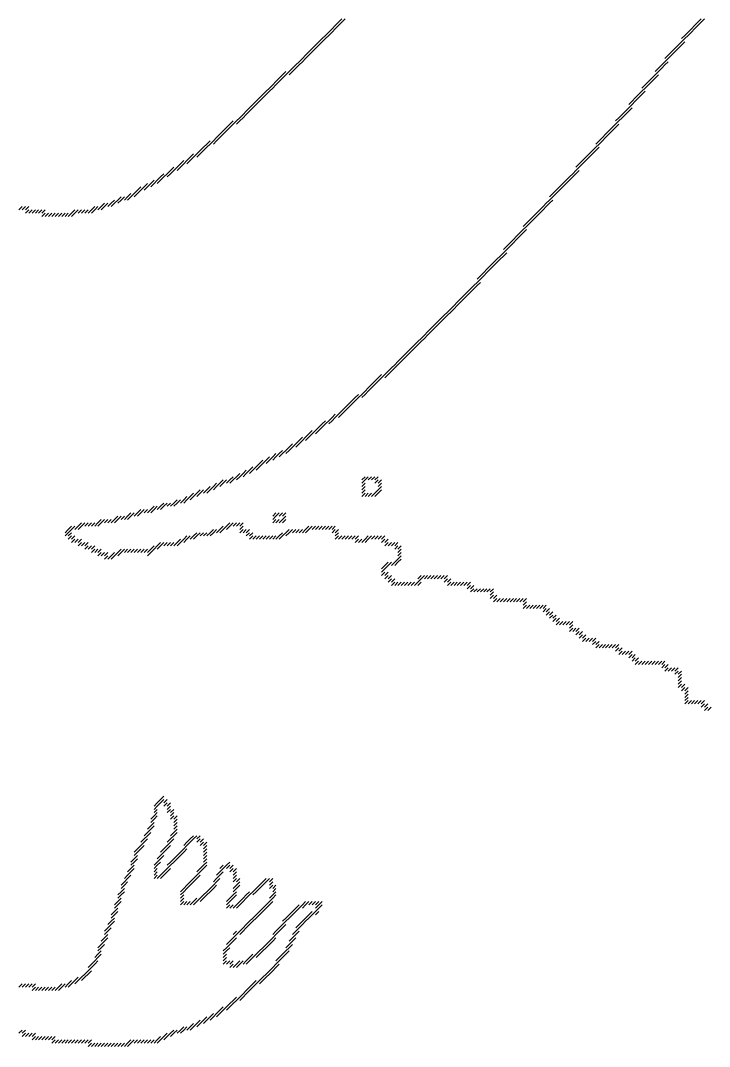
# Model space of a CAD drawing. Header units: metres. Extents: x 526 to 1383, y 73 to 1012.
# Drawn here: x 784.5 to 993.5, y 128 to 439.5 of the extents above; entities that cross this region are included whole.
import ezdxf

# ---------------------------------------------------------------- set-up
doc = ezdxf.new("R2010")
doc.units = ezdxf.units.M

msp = doc.modelspace()

# ---------------------------------------------------------------- linework, layer by layer
for p, q in [((881, 439), (882, 440)), ((882, 439), (883, 440)), ((990, 439), (991, 440)), ((991, 439), (992, 440)), ((878, 436), (879, 437)), ((879, 437), (880, 438)), ((879, 436), (880, 437)), ((880, 438), (881, 439)), ((880, 437), (881, 438)), ((881, 438), (882, 439)), ((987, 436), (988, 437)), ((988, 437), (989, 438)), ((988, 436), (989, 437)), ((989, 438), (990, 439)), ((989, 437), (990, 438)), ((990, 438), (991, 439)), ((874, 432), (875, 433)), ((875, 433), (876, 434)), ((875, 432), (876, 433)), ((876, 434), (877, 435)), ((876, 433), (877, 434)), ((877, 435), (878, 436)), ((877, 434), (878, 435)), ((878, 435), (879, 436)), ((984, 432), (985, 433)), ((985, 434), (986, 435)), ((985, 433), (986, 434)), ((985, 432), (986, 433)), ((986, 435), (987, 436)), ((986, 434), (987, 435)), ((987, 435), (988, 436)), ((871, 429), (872, 430)), ((872, 430), (873, 431)), ((872, 429), (873, 430)), ((873, 431), (874, 432)), ((873, 430), (874, 431)), ((874, 431), (875, 432)), ((981, 429), (982, 430)), ((982, 430), (983, 431)), ((982, 429), (983, 430)), ((983, 431), (984, 432)), ((983, 430), (984, 431)), ((984, 431), (985, 432)), ((868, 426), (869, 427)), ((869, 427), (870, 428)), ((869, 426), (870, 427)), ((870, 428), (871, 429)), ((870, 427), (871, 428)), ((871, 428), (872, 429)), ((979, 426), (980, 427)), ((980, 428), (981, 429)), ((980, 427), (981, 428)), ((980, 426), (981, 427)), ((981, 428), (982, 429)), ((864, 423), (865, 424)), ((865, 423), (866, 424)), ((866, 424), (867, 425)), ((866, 423), (867, 424)), ((867, 425), (868, 426)), ((867, 424), (868, 425)), ((868, 425), (869, 426)), ((977, 424), (978, 425)), ((977, 423), (978, 424)), ((978, 425), (979, 426)), ((978, 424), (979, 425)), ((979, 425), (980, 426)), ((861, 420), (862, 421)), ((862, 421), (863, 422)), ((862, 420), (863, 421)), ((863, 422), (864, 423)), ((863, 421), (864, 422)), ((864, 422), (865, 423)), ((974, 420), (975, 421)), ((975, 421), (976, 422)), ((975, 420), (976, 421)), ((976, 422), (977, 423)), ((976, 421), (977, 422)), ((977, 422), (978, 423)), ((858, 417), (859, 418)), ((859, 418), (860, 419)), ((859, 417), (860, 418)), ((860, 419), (861, 420)), ((860, 418), (861, 419)), ((861, 419), (862, 420)), ((972, 417), (973, 418)), ((973, 419), (974, 420)), ((973, 418), (974, 419)), ((973, 417), (974, 418)), ((974, 419), (975, 420)), ((855, 414), (856, 415)), ((856, 415), (857, 416)), ((856, 414), (857, 415)), ((857, 416), (858, 417)), ((857, 415), (858, 416)), ((858, 416), (859, 417)), ((969, 414), (970, 415)), ((970, 415), (971, 416)), ((970, 414), (971, 415)), ((971, 416), (972, 417)), ((971, 415), (972, 416)), ((972, 416), (973, 417)), ((852, 411), (853, 412)), ((853, 412), (854, 413)), ((853, 411), (854, 412)), ((854, 413), (855, 414)), ((854, 412), (855, 413)), ((855, 413), (856, 414)), ((967, 411), (968, 412)), ((968, 412), (969, 413)), ((968, 411), (969, 412)), ((969, 413), (970, 414)), ((969, 412), (970, 413)), ((848, 408), (849, 409)), ((849, 408), (850, 409)), ((850, 409), (851, 410)), ((850, 408), (851, 409)), ((851, 410), (852, 411)), ((851, 409), (852, 410)), ((852, 410), (853, 411)), ((965, 409), (966, 410)), ((965, 408), (966, 409)), ((966, 410), (967, 411)), ((966, 409), (967, 410)), ((967, 410), (968, 411)), ((844, 404), (845, 405)), ((845, 405), (846, 406)), ((845, 404), (846, 405)), ((846, 406), (847, 407)), ((846, 405), (847, 406)), ((847, 407), (848, 408)), ((847, 406), (848, 407)), ((848, 407), (849, 408)), ((961, 404), (962, 405)), ((962, 405), (963, 406)), ((962, 404), (963, 405)), ((963, 406), (964, 407)), ((963, 405), (964, 406)), ((964, 407), (965, 408)), ((964, 406), (965, 407)), ((965, 407), (966, 408)), ((840, 401), (841, 402)), ((841, 402), (842, 403)), ((841, 401), (842, 402)), ((842, 402), (843, 403)), ((843, 403), (844, 404)), ((843, 402), (844, 403)), ((844, 403), (845, 404)), ((959, 402), (960, 403)), ((959, 401), (960, 402)), ((960, 403), (961, 404)), ((960, 402), (961, 403)), ((961, 403), (962, 404)), ((836, 398), (837, 399)), ((837, 398), (838, 399)), ((838, 399), (839, 400)), ((838, 398), (839, 399)), ((839, 400), (840, 401)), ((839, 399), (840, 400)), ((840, 400), (841, 401)), ((956, 398), (957, 399)), ((957, 399), (958, 400)), ((957, 398), (958, 399)), ((958, 400), (959, 401)), ((958, 399), (959, 400)), ((959, 400), (960, 401)), ((832, 395), (833, 396)), ((833, 396), (834, 397)), ((833, 395), (834, 396)), ((834, 396), (835, 397)), ((835, 397), (836, 398)), ((835, 396), (836, 397)), ((836, 397), (837, 398)), ((953, 395), (954, 396)), ((954, 396), (955, 397)), ((954, 395), (955, 396)), ((955, 397), (956, 398)), ((955, 396), (956, 397)), ((956, 397), (957, 398)), ((827, 392), (828, 393)), ((828, 392), (829, 393)), ((829, 393), (830, 394)), ((829, 392), (830, 393)), ((830, 394), (831, 395)), ((830, 393), (831, 394)), ((831, 394), (832, 395)), ((832, 394), (833, 395)), ((951, 392), (952, 393)), ((952, 393), (953, 394)), ((952, 392), (953, 393)), ((953, 394), (954, 395)), ((953, 393), (954, 394)), ((822, 389), (823, 390)), ((823, 389), (824, 390)), ((824, 390), (825, 391)), ((824, 389), (825, 390)), ((825, 390), (826, 391)), ((826, 391), (827, 392)), ((826, 390), (827, 391)), ((827, 391), (828, 392)), ((948, 389), (949, 390)), ((949, 390), (950, 391)), ((949, 389), (950, 390)), ((950, 391), (951, 392)), ((950, 390), (951, 391)), ((951, 391), (952, 392)), ((817, 386), (818, 387)), ((818, 386), (819, 387)), ((819, 387), (820, 388)), ((819, 386), (820, 387)), ((820, 388), (821, 389)), ((820, 387), (821, 388)), ((821, 388), (822, 389)), ((822, 388), (823, 389)), ((945, 386), (946, 387)), ((946, 387), (947, 388)), ((946, 386), (947, 387)), ((947, 388), (948, 389)), ((947, 387), (948, 388)), ((948, 388), (949, 389)), ((809, 383), (810, 384)), ((810, 383), (811, 384)), ((811, 383), (812, 384)), ((812, 384), (813, 385)), ((812, 383), (813, 384)), ((813, 384), (814, 385)), ((814, 385), (815, 386)), ((814, 384), (815, 385)), ((815, 385), (816, 386)), ((816, 385), (817, 386)), ((817, 385), (818, 386)), ((943, 383), (944, 384)), ((944, 384), (945, 385)), ((944, 383), (945, 384)), ((945, 385), (946, 386)), ((945, 384), (946, 385)), ((784, 382), (785, 383)), ((785, 382), (786, 383)), ((786, 382), (787, 383)), ((786, 381), (787, 382)), ((787, 381), (788, 382)), ((788, 381), (789, 382)), ((789, 381), (790, 382)), ((790, 381), (791, 382)), ((791, 381), (792, 382)), ((791, 380), (792, 381)), ((792, 380), (793, 381)), ((793, 380), (794, 381)), ((794, 380), (795, 381)), ((795, 380), (796, 381)), ((796, 380), (797, 381)), ((797, 380), (798, 381)), ((798, 380), (799, 381)), ((799, 380), (800, 381)), ((800, 381), (801, 382)), ((800, 380), (801, 381)), ((801, 381), (802, 382)), ((802, 381), (803, 382)), ((803, 381), (804, 382)), ((804, 381), (805, 382)), ((805, 381), (806, 382)), ((806, 382), (807, 383)), ((806, 381), (807, 382)), ((807, 382), (808, 383)), ((808, 382), (809, 383)), ((809, 382), (810, 383)), ((940, 380), (941, 381)), ((941, 381), (942, 382)), ((941, 380), (942, 381)), ((942, 382), (943, 383)), ((942, 381), (943, 382)), ((943, 382), (944, 383)), ((937, 377), (938, 378)), ((937, 376), (938, 377)), ((938, 378), (939, 379)), ((938, 377), (939, 378)), ((939, 379), (940, 380)), ((939, 378), (940, 379)), ((940, 379), (941, 380)), ((934, 373), (935, 374)), ((935, 374), (936, 375)), ((935, 373), (936, 374)), ((936, 375), (937, 376)), ((936, 374), (937, 375)), ((937, 375), (938, 376)), ((931, 370), (932, 371)), ((932, 371), (933, 372)), ((932, 370), (933, 371)), ((933, 372), (934, 373)), ((933, 371), (934, 372)), ((934, 372), (935, 373)), ((929, 367), (930, 368)), ((930, 368), (931, 369)), ((930, 367), (931, 368)), ((931, 369), (932, 370)), ((931, 368), (932, 369)), ((926, 364), (927, 365)), ((927, 365), (928, 366)), ((927, 364), (928, 365)), ((928, 366), (929, 367)), ((928, 365), (929, 366)), ((929, 366), (930, 367)), ((923, 361), (924, 362)), ((924, 362), (925, 363)), ((924, 361), (925, 362)), ((925, 363), (926, 364)), ((925, 362), (926, 363)), ((926, 363), (927, 364)), ((921, 358), (922, 359)), ((922, 359), (923, 360)), ((922, 358), (923, 359)), ((923, 360), (924, 361)), ((923, 359), (924, 360)), ((918, 355), (919, 356)), ((919, 356), (920, 357)), ((919, 355), (920, 356)), ((920, 357), (921, 358)), ((920, 356), (921, 357)), ((921, 357), (922, 358)), ((914, 351), (915, 352)), ((915, 352), (916, 353)), ((915, 351), (916, 352)), ((916, 353), (917, 354)), ((916, 352), (917, 353)), ((917, 354), (918, 355)), ((917, 353), (918, 354)), ((918, 354), (919, 355)), ((911, 348), (912, 349)), ((912, 349), (913, 350)), ((912, 348), (913, 349)), ((913, 350), (914, 351)), ((913, 349), (914, 350)), ((914, 350), (915, 351)), ((908, 345), (909, 346)), ((909, 346), (910, 347)), ((909, 345), (910, 346)), ((910, 347), (911, 348)), ((910, 346), (911, 347)), ((911, 347), (912, 348)), ((905, 342), (906, 343)), ((906, 343), (907, 344)), ((906, 342), (907, 343)), ((907, 344), (908, 345)), ((907, 343), (908, 344)), ((908, 344), (909, 345)), ((902, 339), (903, 340)), ((903, 340), (904, 341)), ((903, 339), (904, 340)), ((904, 341), (905, 342)), ((904, 340), (905, 341)), ((905, 341), (906, 342)), ((899, 336), (900, 337)), ((900, 337), (901, 338)), ((900, 336), (901, 337)), ((901, 338), (902, 339)), ((901, 337), (902, 338)), ((902, 338), (903, 339)), ((896, 333), (897, 334)), ((897, 334), (898, 335)), ((897, 333), (898, 334)), ((898, 335), (899, 336)), ((898, 334), (899, 335)), ((899, 335), (900, 336)), ((892, 330), (893, 331)), ((893, 331), (894, 332)), ((893, 330), (894, 331)), ((894, 331), (895, 332)), ((895, 332), (896, 333)), ((895, 331), (896, 332)), ((896, 332), (897, 333)), ((889, 327), (890, 328)), ((890, 328), (891, 329)), ((890, 327), (891, 328)), ((891, 329), (892, 330)), ((891, 328), (892, 329)), ((892, 329), (893, 330)), ((884, 323), (885, 324)), ((885, 324), (886, 325)), ((885, 323), (886, 324)), ((886, 325), (887, 326)), ((886, 324), (887, 325)), ((887, 325), (888, 326)), ((888, 326), (889, 327)), ((888, 325), (889, 326)), ((889, 326), (890, 327)), ((881, 320), (882, 321)), ((882, 321), (883, 322)), ((882, 320), (883, 321)), ((883, 322), (884, 323)), ((883, 321), (884, 322)), ((884, 322), (885, 323)), ((876, 317), (877, 318)), ((877, 317), (878, 318)), ((878, 318), (879, 319)), ((878, 317), (879, 318)), ((879, 319), (880, 320)), ((879, 318), (880, 319)), ((880, 319), (881, 320)), ((881, 319), (882, 320)), ((872, 314), (873, 315)), ((873, 314), (874, 315)), ((874, 315), (875, 316)), ((874, 314), (875, 315)), ((875, 316), (876, 317)), ((875, 315), (876, 316)), ((876, 316), (877, 317)), ((868, 311), (869, 312)), ((869, 312), (870, 313)), ((869, 311), (870, 312)), ((870, 312), (871, 313)), ((871, 313), (872, 314)), ((871, 312), (872, 313)), ((872, 313), (873, 314)), ((863, 308), (864, 309)), ((864, 308), (865, 309)), ((865, 309), (866, 310)), ((865, 308), (866, 309)), ((866, 310), (867, 311)), ((866, 309), (867, 310)), ((867, 310), (868, 311)), ((868, 310), (869, 311)), ((857, 305), (858, 306)), ((858, 305), (859, 306)), ((859, 306), (860, 307)), ((859, 305), (860, 306)), ((860, 306), (861, 307)), ((861, 307), (862, 308)), ((861, 306), (862, 307)), ((862, 307), (863, 308)), ((863, 307), (864, 308)), ((852, 302), (853, 303)), ((853, 302), (854, 303)), ((854, 303), (855, 304)), ((854, 302), (855, 303)), ((855, 303), (856, 304)), ((856, 304), (857, 305)), ((856, 303), (857, 304)), ((857, 304), (858, 305)), ((845, 299), (846, 300)), ((846, 299), (847, 300)), ((847, 299), (848, 300)), ((848, 300), (849, 301)), ((848, 299), (849, 300)), ((849, 300), (850, 301)), ((850, 301), (851, 302)), ((850, 300), (851, 301)), ((851, 301), (852, 302)), ((852, 301), (853, 302)), ((888, 300), (889, 301)), ((888, 299), (889, 300)), ((889, 300), (890, 301)), ((890, 300), (891, 301)), ((891, 300), (892, 301)), ((892, 300), (893, 301)), ((892, 299), (893, 300)), ((893, 299), (894, 300)), ((836, 295), (837, 296)), ((837, 295), (838, 296)), ((838, 296), (839, 297)), ((838, 295), (839, 296)), ((839, 296), (840, 297)), ((840, 296), (841, 297)), ((841, 297), (842, 298)), ((841, 296), (842, 297)), ((842, 297), (843, 298)), ((843, 298), (844, 299)), ((843, 297), (844, 298)), ((844, 298), (845, 299)), ((845, 298), (846, 299)), ((888, 298), (889, 299)), ((888, 297), (889, 298)), ((888, 296), (889, 297)), ((888, 295), (889, 296)), ((889, 295), (890, 296)), ((890, 295), (891, 296)), ((891, 295), (892, 296)), ((892, 296), (893, 297)), ((892, 295), (893, 296)), ((893, 298), (894, 299)), ((893, 297), (894, 298)), ((893, 296), (894, 297)), ((827, 292), (828, 293)), ((828, 292), (829, 293)), ((829, 292), (830, 293)), ((830, 292), (831, 293)), ((831, 293), (832, 294)), ((831, 292), (832, 293)), ((832, 293), (833, 294)), ((833, 293), (834, 294)), ((834, 294), (835, 295)), ((834, 293), (835, 294)), ((835, 294), (836, 295)), ((836, 294), (837, 295)), ((817, 289), (818, 290)), ((818, 289), (819, 290)), ((819, 289), (820, 290)), ((820, 290), (821, 291)), ((820, 289), (821, 290)), ((821, 290), (822, 291)), ((822, 290), (823, 291)), ((823, 290), (824, 291)), ((824, 291), (825, 292)), ((824, 290), (825, 291)), ((825, 291), (826, 292)), ((826, 291), (827, 292)), ((827, 291), (828, 292)), ((861, 289), (862, 290)), ((862, 289), (863, 290)), ((863, 289), (864, 290)), ((864, 289), (865, 290)), ((802, 286), (803, 287)), ((803, 286), (804, 287)), ((804, 286), (805, 287)), ((805, 286), (806, 287)), ((806, 286), (807, 287)), ((807, 286), (808, 287)), ((808, 287), (809, 288)), ((808, 286), (809, 287)), ((809, 287), (810, 288)), ((810, 287), (811, 288)), ((811, 287), (812, 288)), ((812, 287), (813, 288)), ((813, 288), (814, 289)), ((813, 287), (814, 288)), ((814, 288), (815, 289)), ((815, 288), (816, 289)), ((816, 288), (817, 289)), ((817, 288), (818, 289)), ((847, 286), (848, 287)), ((848, 286), (849, 287)), ((849, 286), (850, 287)), ((850, 286), (851, 287)), ((851, 286), (852, 287)), ((861, 288), (862, 289)), ((861, 287), (862, 288)), ((862, 287), (863, 288)), ((863, 287), (864, 288)), ((864, 288), (865, 289)), ((864, 287), (865, 288)), ((798, 284), (799, 285)), ((798, 283), (799, 284)), ((799, 285), (800, 286)), ((799, 284), (800, 285)), ((799, 283), (800, 284)), ((800, 285), (801, 286)), ((801, 285), (802, 286)), ((802, 285), (803, 286)), ((837, 283), (838, 284)), ((838, 283), (839, 284)), ((839, 283), (840, 284)), ((840, 283), (841, 284)), ((841, 283), (842, 284)), ((842, 284), (843, 285)), ((842, 283), (843, 284)), ((843, 284), (844, 285)), ((844, 284), (845, 285)), ((845, 285), (846, 286)), ((845, 284), (846, 285)), ((846, 285), (847, 286)), ((847, 285), (848, 286)), ((851, 285), (852, 286)), ((851, 284), (852, 285)), ((852, 284), (853, 285)), ((853, 284), (854, 285)), ((853, 283), (854, 284)), ((854, 283), (855, 284)), ((863, 283), (864, 284)), ((864, 283), (865, 284)), ((865, 284), (866, 285)), ((865, 283), (866, 284)), ((866, 284), (867, 285)), ((867, 284), (868, 285)), ((868, 284), (869, 285)), ((869, 284), (870, 285)), ((870, 284), (871, 285)), ((871, 285), (872, 286)), ((871, 284), (872, 285)), ((872, 285), (873, 286)), ((873, 285), (874, 286)), ((874, 285), (875, 286)), ((875, 285), (876, 286)), ((876, 285), (877, 286)), ((877, 285), (878, 286)), ((878, 285), (879, 286)), ((879, 285), (880, 286)), ((879, 284), (880, 285)), ((880, 284), (881, 285)), ((880, 283), (881, 284)), ((799, 282), (800, 283)), ((800, 282), (801, 283)), ((800, 281), (801, 282)), ((801, 281), (802, 282)), ((802, 281), (803, 282)), ((802, 280), (803, 281)), ((803, 280), (804, 281)), ((804, 280), (805, 281)), ((826, 280), (827, 281)), ((827, 280), (828, 281)), ((828, 280), (829, 281)), ((829, 280), (830, 281)), ((830, 280), (831, 281)), ((831, 280), (832, 281)), ((832, 281), (833, 282)), ((832, 280), (833, 281)), ((833, 281), (834, 282)), ((834, 282), (835, 283)), ((834, 281), (835, 282)), ((835, 282), (836, 283)), ((836, 282), (837, 283)), ((837, 282), (838, 283)), ((854, 282), (855, 283)), ((855, 282), (856, 283)), ((856, 282), (857, 283)), ((857, 282), (858, 283)), ((858, 282), (859, 283)), ((859, 282), (860, 283)), ((860, 282), (861, 283)), ((861, 282), (862, 283)), ((862, 282), (863, 283)), ((863, 282), (864, 283)), ((880, 282), (881, 283)), ((881, 282), (882, 283)), ((882, 282), (883, 283)), ((883, 282), (884, 283)), ((884, 282), (885, 283)), ((885, 282), (886, 283)), ((886, 282), (887, 283)), ((886, 281), (887, 282)), ((887, 281), (888, 282)), ((888, 281), (889, 282)), ((889, 282), (890, 283)), ((889, 281), (890, 282)), ((890, 282), (891, 283)), ((891, 282), (892, 283)), ((892, 282), (893, 283)), ((893, 282), (894, 283)), ((894, 282), (895, 283)), ((894, 281), (895, 282)), ((895, 281), (896, 282)), ((895, 280), (896, 281)), ((896, 280), (897, 281)), ((897, 280), (898, 281)), ((898, 280), (899, 281)), ((804, 279), (805, 280)), ((805, 279), (806, 280)), ((806, 279), (807, 280)), ((806, 278), (807, 279)), ((807, 278), (808, 279)), ((808, 278), (809, 279)), ((808, 277), (809, 278)), ((809, 277), (810, 278)), ((810, 277), (811, 278)), ((812, 277), (813, 278)), ((813, 277), (814, 278)), ((814, 278), (815, 279)), ((814, 277), (815, 278)), ((815, 278), (816, 279)), ((816, 278), (817, 279)), ((817, 278), (818, 279)), ((818, 278), (819, 279)), ((819, 278), (820, 279)), ((820, 278), (821, 279)), ((821, 278), (822, 279)), ((822, 278), (823, 279)), ((823, 278), (824, 279)), ((823, 277), (824, 278)), ((824, 279), (825, 280)), ((824, 278), (825, 279)), ((825, 279), (826, 280)), ((826, 279), (827, 280)), ((898, 279), (899, 280)), ((899, 279), (900, 280)), ((899, 278), (900, 279)), ((899, 277), (900, 278)), ((810, 276), (811, 277)), ((811, 276), (812, 277)), ((812, 276), (813, 277)), ((895, 274), (896, 275)), ((896, 274), (897, 275)), ((897, 274), (898, 275)), ((898, 275), (899, 276)), ((898, 274), (899, 275)), ((899, 276), (900, 277)), ((899, 275), (900, 276)), ((894, 273), (895, 274)), ((894, 272), (895, 273)), ((894, 271), (895, 272)), ((895, 273), (896, 274)), ((895, 271), (896, 272)), ((895, 270), (896, 271)), ((896, 270), (897, 271)), ((896, 269), (897, 270)), ((897, 269), (898, 270)), ((897, 268), (898, 269)), ((898, 268), (899, 269)), ((899, 268), (900, 269)), ((900, 268), (901, 269)), ((901, 268), (902, 269)), ((902, 268), (903, 269)), ((903, 268), (904, 269)), ((904, 268), (905, 269)), ((905, 270), (906, 271)), ((905, 269), (906, 270)), ((905, 268), (906, 269)), ((906, 270), (907, 271)), ((907, 270), (908, 271)), ((908, 270), (909, 271)), ((909, 270), (910, 271)), ((910, 270), (911, 271)), ((911, 270), (912, 271)), ((912, 270), (913, 271)), ((913, 270), (914, 271)), ((913, 269), (914, 270)), ((914, 269), (915, 270)), ((914, 268), (915, 269)), ((915, 268), (916, 269)), ((916, 268), (917, 269)), ((917, 268), (918, 269)), ((918, 268), (919, 269)), ((919, 268), (920, 269)), ((920, 268), (921, 269)), ((920, 267), (921, 268)), ((921, 267), (922, 268)), ((921, 266), (922, 267)), ((922, 266), (923, 267)), ((923, 266), (924, 267)), ((924, 266), (925, 267)), ((925, 266), (926, 267)), ((926, 266), (927, 267)), ((927, 266), (928, 267)), ((927, 265), (928, 266)), ((927, 264), (928, 265)), ((928, 264), (929, 265)), ((928, 263), (929, 264)), ((929, 263), (930, 264)), ((930, 263), (931, 264)), ((931, 263), (932, 264)), ((932, 263), (933, 264)), ((933, 263), (934, 264)), ((934, 263), (935, 264)), ((935, 263), (936, 264)), ((936, 263), (937, 264)), ((937, 263), (938, 264)), ((937, 262), (938, 263)), ((937, 261), (938, 262)), ((938, 261), (939, 262)), ((939, 261), (940, 262)), ((940, 261), (941, 262)), ((941, 261), (942, 262)), ((942, 261), (943, 262)), ((943, 261), (944, 262)), ((943, 260), (944, 261)), ((944, 260), (945, 261)), ((944, 259), (945, 260)), ((945, 259), (946, 260)), ((945, 258), (946, 259)), ((946, 258), (947, 259)), ((946, 257), (947, 258)), ((947, 257), (948, 258)), ((947, 256), (948, 257)), ((948, 256), (949, 257)), ((949, 256), (950, 257)), ((950, 256), (951, 257)), ((951, 256), (952, 257)), ((951, 255), (952, 256)), ((951, 254), (952, 255)), ((952, 254), (953, 255)), ((953, 254), (954, 255)), ((953, 253), (954, 254)), ((954, 253), (955, 254)), ((954, 252), (955, 253)), ((955, 252), (956, 253)), ((955, 251), (956, 252)), ((956, 251), (957, 252)), ((957, 251), (958, 252)), ((958, 251), (959, 252)), ((958, 250), (959, 251)), ((959, 250), (960, 251)), ((959, 249), (960, 250)), ((960, 249), (961, 250)), ((961, 249), (962, 250)), ((962, 249), (963, 250)), ((963, 249), (964, 250)), ((964, 249), (965, 250)), ((965, 249), (966, 250)), ((965, 248), (966, 249)), ((966, 248), (967, 249)), ((966, 247), (967, 248)), ((967, 247), (968, 248)), ((968, 247), (969, 248)), ((969, 247), (970, 248)), ((969, 246), (970, 247)), ((970, 246), (971, 247)), ((970, 245), (971, 246)), ((971, 245), (972, 246)), ((971, 244), (972, 245)), ((972, 244), (973, 245)), ((973, 244), (974, 245)), ((974, 244), (975, 245)), ((975, 244), (976, 245)), ((976, 244), (977, 245)), ((977, 244), (978, 245)), ((978, 244), (979, 245)), ((979, 244), (980, 245)), ((979, 243), (980, 244)), ((980, 243), (981, 244)), ((980, 242), (981, 243)), ((981, 242), (982, 243)), ((982, 242), (983, 243)), ((983, 242), (984, 243)), ((983, 241), (984, 242)), ((984, 241), (985, 242)), ((984, 240), (985, 241)), ((984, 239), (985, 240)), ((984, 238), (985, 239)), ((984, 237), (985, 238)), ((985, 237), (986, 238)), ((985, 236), (986, 237)), ((986, 236), (987, 237)), ((986, 235), (987, 236)), ((986, 234), (987, 235)), ((986, 233), (987, 234)), ((986, 232), (987, 233)), ((987, 232), (988, 233)), ((988, 232), (989, 233)), ((989, 232), (990, 233)), ((990, 232), (991, 233)), ((991, 232), (992, 233)), ((991, 231), (992, 232)), ((992, 231), (993, 232)), ((992, 230), (993, 231)), ((993, 230), (994, 231)), ((826, 202), (827, 203)), ((827, 203), (828, 204)), ((827, 202), (828, 203)), ((828, 202), (829, 203)), ((825, 201), (826, 202)), ((825, 200), (826, 201)), ((825, 199), (826, 200)), ((826, 201), (827, 202)), ((828, 201), (829, 202)), ((829, 201), (830, 202)), ((829, 200), (830, 201)), ((829, 199), (830, 200)), ((830, 199), (831, 200)), ((824, 197), (825, 198)), ((824, 196), (825, 197)), ((825, 198), (826, 199)), ((825, 197), (826, 198)), ((830, 198), (831, 199)), ((830, 197), (831, 198)), ((831, 197), (832, 198)), ((831, 196), (832, 197)), ((823, 194), (824, 195)), ((823, 193), (824, 194)), ((824, 195), (825, 196)), ((824, 194), (825, 195)), ((831, 195), (832, 196)), ((831, 194), (832, 195)), ((831, 193), (832, 194)), ((821, 190), (822, 191)), ((822, 192), (823, 193)), ((822, 191), (823, 192)), ((822, 190), (823, 191)), ((823, 192), (824, 193)), ((829, 190), (830, 191)), ((830, 192), (831, 193)), ((830, 191), (831, 192)), ((830, 190), (831, 191)), ((831, 192), (832, 193)), ((835, 190), (836, 191)), ((836, 191), (837, 192)), ((836, 190), (837, 191)), ((837, 191), (838, 192)), ((838, 191), (839, 192)), ((838, 190), (839, 191)), ((839, 190), (840, 191)), ((819, 187), (820, 188)), ((819, 186), (820, 187)), ((820, 188), (821, 189)), ((820, 187), (821, 188)), ((821, 189), (822, 190)), ((821, 188), (822, 189)), ((827, 187), (828, 188)), ((827, 186), (828, 187)), ((828, 188), (829, 189)), ((828, 187), (829, 188)), ((829, 189), (830, 190)), ((829, 188), (830, 189)), ((832, 186), (833, 187)), ((833, 187), (834, 188)), ((833, 186), (834, 187)), ((834, 189), (835, 190)), ((834, 188), (835, 189)), ((834, 187), (835, 188)), ((835, 189), (836, 190)), ((839, 189), (840, 190)), ((840, 189), (841, 190)), ((840, 188), (841, 189)), ((840, 187), (841, 188)), ((840, 186), (841, 187)), ((818, 184), (819, 185)), ((818, 183), (819, 184)), ((819, 185), (820, 186)), ((819, 184), (820, 185)), ((825, 183), (826, 184)), ((826, 185), (827, 186)), ((826, 184), (827, 185)), ((826, 183), (827, 184)), ((827, 185), (828, 186)), ((829, 183), (830, 184)), ((830, 184), (831, 185)), ((830, 183), (831, 184)), ((831, 185), (832, 186)), ((831, 184), (832, 185)), ((832, 185), (833, 186)), ((840, 185), (841, 186)), ((840, 184), (841, 185)), ((840, 183), (841, 184)), ((847, 183), (848, 184)), ((817, 181), (818, 182)), ((817, 180), (818, 181)), ((818, 182), (819, 183)), ((818, 181), (819, 182)), ((825, 182), (826, 183)), ((825, 181), (826, 182)), ((825, 180), (826, 181)), ((827, 180), (828, 181)), ((828, 181), (829, 182)), ((828, 180), (829, 181)), ((829, 182), (830, 183)), ((829, 181), (830, 182)), ((838, 181), (839, 182)), ((838, 180), (839, 181)), ((839, 182), (840, 183)), ((839, 181), (840, 182)), ((840, 182), (841, 183)), ((844, 180), (845, 181)), ((845, 182), (846, 183)), ((845, 181), (846, 182)), ((845, 180), (846, 181)), ((846, 182), (847, 183)), ((847, 182), (848, 183)), ((848, 182), (849, 183)), ((848, 181), (849, 182)), ((849, 181), (850, 182)), ((849, 180), (850, 181)), ((815, 177), (816, 178)), ((816, 179), (817, 180)), ((816, 178), (817, 179)), ((816, 177), (817, 178)), ((817, 179), (818, 180)), ((825, 179), (826, 180)), ((826, 179), (827, 180)), ((827, 179), (828, 180)), ((835, 177), (836, 178)), ((836, 178), (837, 179)), ((836, 177), (837, 178)), ((837, 179), (838, 180)), ((837, 178), (838, 179)), ((838, 179), (839, 180)), ((843, 178), (844, 179)), ((843, 177), (844, 178)), ((844, 179), (845, 180)), ((844, 178), (845, 179)), ((849, 179), (850, 180)), ((849, 178), (850, 179)), ((850, 178), (851, 179)), ((850, 177), (851, 178)), ((857, 177), (858, 178)), ((858, 178), (859, 179)), ((858, 177), (859, 178)), ((859, 178), (860, 179)), ((860, 178), (861, 179)), ((860, 177), (861, 178)), ((814, 174), (815, 175)), ((815, 176), (816, 177)), ((815, 175), (816, 176)), ((815, 174), (816, 175)), ((833, 175), (834, 176)), ((833, 174), (834, 175)), ((834, 176), (835, 177)), ((834, 175), (835, 176)), ((835, 176), (836, 177)), ((840, 174), (841, 175)), ((841, 175), (842, 176)), ((841, 174), (842, 175)), ((842, 176), (843, 177)), ((842, 175), (843, 176)), ((843, 176), (844, 177)), ((849, 176), (850, 177)), ((849, 175), (850, 176)), ((849, 174), (850, 175)), ((850, 176), (851, 177)), ((853, 174), (854, 175)), ((854, 174), (855, 175)), ((855, 175), (856, 176)), ((855, 174), (856, 175)), ((856, 176), (857, 177)), ((856, 175), (857, 176)), ((857, 176), (858, 177)), ((860, 176), (861, 177)), ((861, 176), (862, 177)), ((861, 175), (862, 176)), ((861, 174), (862, 175)), ((813, 171), (814, 172)), ((814, 173), (815, 174)), ((814, 172), (815, 173)), ((814, 171), (815, 172)), ((833, 173), (834, 174)), ((833, 172), (834, 173)), ((833, 171), (834, 172)), ((834, 171), (835, 172)), ((835, 171), (836, 172)), ((836, 171), (837, 172)), ((837, 172), (838, 173)), ((837, 171), (838, 172)), ((838, 172), (839, 173)), ((839, 173), (840, 174)), ((839, 172), (840, 173)), ((840, 173), (841, 174)), ((847, 172), (848, 173)), ((847, 171), (848, 172)), ((848, 173), (849, 174)), ((848, 172), (849, 173)), ((849, 173), (850, 174)), ((850, 171), (851, 172)), ((851, 172), (852, 173)), ((851, 171), (852, 172)), ((852, 173), (853, 174)), ((852, 172), (853, 173)), ((853, 173), (854, 174)), ((859, 171), (860, 172)), ((860, 173), (861, 174)), ((860, 172), (861, 173)), ((860, 171), (861, 172)), ((861, 173), (862, 174)), ((870, 171), (871, 172)), ((871, 171), (872, 172)), ((872, 171), (873, 172)), ((873, 171), (874, 172)), ((874, 171), (875, 172)), ((875, 171), (876, 172)), ((812, 168), (813, 169)), ((813, 170), (814, 171)), ((813, 169), (814, 170)), ((813, 168), (814, 169)), ((847, 170), (848, 171)), ((848, 170), (849, 171)), ((849, 170), (850, 171)), ((850, 170), (851, 171)), ((856, 168), (857, 169)), ((857, 169), (858, 170)), ((857, 168), (858, 169)), ((858, 170), (859, 171)), ((858, 169), (859, 170)), ((859, 170), (860, 171)), ((866, 168), (867, 169)), ((867, 169), (868, 170)), ((867, 168), (868, 169)), ((868, 170), (869, 171)), ((868, 169), (869, 170)), ((869, 170), (870, 171)), ((870, 170), (871, 171)), ((872, 168), (873, 169)), ((873, 168), (874, 169)), ((874, 170), (875, 171)), ((874, 169), (875, 170)), ((874, 168), (875, 169)), ((875, 170), (876, 171)), ((811, 165), (812, 166)), ((812, 167), (813, 168)), ((812, 166), (813, 167)), ((812, 165), (813, 166)), ((853, 165), (854, 166)), ((854, 166), (855, 167)), ((854, 165), (855, 166)), ((855, 167), (856, 168)), ((855, 166), (856, 167)), ((856, 167), (857, 168)), ((864, 166), (865, 167)), ((864, 165), (865, 166)), ((865, 167), (866, 168)), ((865, 166), (866, 167)), ((866, 167), (867, 168)), ((869, 165), (870, 166)), ((870, 166), (871, 167)), ((870, 165), (871, 166)), ((871, 167), (872, 168)), ((871, 166), (872, 167)), ((872, 167), (873, 168)), ((810, 163), (811, 164)), ((810, 162), (811, 163)), ((810, 161), (811, 162)), ((811, 164), (812, 165)), ((811, 163), (812, 164)), ((849, 162), (850, 163)), ((849, 161), (850, 162)), ((850, 162), (851, 163)), ((851, 163), (852, 164)), ((851, 162), (852, 163)), ((852, 164), (853, 165)), ((852, 163), (853, 164)), ((853, 164), (854, 165)), ((861, 162), (862, 163)), ((861, 161), (862, 162)), ((862, 163), (863, 164)), ((862, 162), (863, 163)), ((863, 164), (864, 165)), ((863, 163), (864, 164)), ((864, 164), (865, 165)), ((867, 162), (868, 163)), ((867, 161), (868, 162)), ((868, 164), (869, 165)), ((868, 163), (869, 164)), ((868, 162), (869, 163)), ((869, 164), (870, 165)), ((808, 158), (809, 159)), ((809, 160), (810, 161)), ((809, 159), (810, 160)), ((809, 158), (810, 159)), ((810, 160), (811, 161)), ((847, 159), (848, 160)), ((847, 158), (848, 159)), ((848, 160), (849, 161)), ((848, 159), (849, 160)), ((849, 160), (850, 161)), ((858, 158), (859, 159)), ((859, 159), (860, 160)), ((859, 158), (860, 159)), ((860, 160), (861, 161)), ((860, 159), (861, 160)), ((861, 160), (862, 161)), ((865, 158), (866, 159)), ((866, 160), (867, 161)), ((866, 159), (867, 160)), ((866, 158), (867, 159)), ((867, 160), (868, 161)), ((807, 155), (808, 156)), ((808, 157), (809, 158)), ((808, 156), (809, 157)), ((808, 155), (809, 156)), ((846, 157), (847, 158)), ((846, 156), (847, 157)), ((846, 155), (847, 156)), ((847, 157), (848, 158)), ((854, 155), (855, 156)), ((855, 155), (856, 156)), ((856, 156), (857, 157)), ((856, 155), (857, 156)), ((857, 157), (858, 158)), ((857, 156), (858, 157)), ((858, 157), (859, 158)), ((863, 155), (864, 156)), ((864, 156), (865, 157)), ((864, 155), (865, 156)), ((865, 157), (866, 158)), ((865, 156), (866, 157)), ((805, 152), (806, 153)), ((806, 153), (807, 154)), ((806, 152), (807, 153)), ((807, 154), (808, 155)), ((807, 153), (808, 154)), ((846, 154), (847, 155)), ((846, 153), (847, 154)), ((847, 153), (848, 154)), ((848, 153), (849, 154)), ((848, 152), (849, 153)), ((849, 152), (850, 153)), ((850, 153), (851, 154)), ((850, 152), (851, 153)), ((851, 153), (852, 154)), ((852, 153), (853, 154)), ((853, 154), (854, 155)), ((853, 153), (854, 154)), ((854, 154), (855, 155)), ((861, 152), (862, 153)), ((862, 154), (863, 155)), ((862, 153), (863, 154)), ((862, 152), (863, 153)), ((863, 154), (864, 155)), ((803, 149), (804, 150)), ((804, 150), (805, 151)), ((804, 149), (805, 150)), ((805, 151), (806, 152)), ((805, 150), (806, 151)), ((858, 149), (859, 150)), ((859, 150), (860, 151)), ((859, 149), (860, 150)), ((860, 151), (861, 152)), ((860, 150), (861, 151)), ((861, 151), (862, 152)), ((784, 146), (785, 147)), ((785, 146), (786, 147)), ((786, 146), (787, 147)), ((787, 146), (788, 147)), ((788, 146), (789, 147)), ((796, 146), (797, 147)), ((797, 146), (798, 147)), ((798, 146), (799, 147)), ((799, 147), (800, 148)), ((799, 146), (800, 147)), ((800, 147), (801, 148)), ((801, 148), (802, 149)), ((801, 147), (802, 148)), ((802, 148), (803, 149)), ((803, 148), (804, 149)), ((854, 146), (855, 147)), ((855, 147), (856, 148)), ((855, 146), (856, 147)), ((856, 147), (857, 148)), ((857, 148), (858, 149)), ((857, 147), (858, 148)), ((858, 148), (859, 149)), ((788, 145), (789, 146)), ((789, 145), (790, 146)), ((790, 145), (791, 146)), ((791, 145), (792, 146)), ((792, 145), (793, 146)), ((793, 145), (794, 146)), ((794, 145), (795, 146)), ((795, 145), (796, 146)), ((796, 145), (797, 146)), ((851, 143), (852, 144)), ((852, 144), (853, 145)), ((852, 143), (853, 144)), ((853, 145), (854, 146)), ((853, 144), (854, 145)), ((854, 145), (855, 146)), ((847, 140), (848, 141)), ((848, 141), (849, 142)), ((848, 140), (849, 141)), ((849, 142), (850, 143)), ((849, 141), (850, 142)), ((850, 142), (851, 143)), ((851, 142), (852, 143)), ((842, 137), (843, 138)), ((843, 137), (844, 138)), ((844, 138), (845, 139)), ((844, 137), (845, 138)), ((845, 139), (846, 140)), ((845, 138), (846, 139)), ((846, 139), (847, 140)), ((847, 139), (848, 140)), ((833, 133), (834, 134)), ((834, 133), (835, 134)), ((835, 133), (836, 134)), ((836, 134), (837, 135)), ((836, 133), (837, 134)), ((837, 134), (838, 135)), ((838, 135), (839, 136)), ((838, 134), (839, 135)), ((839, 135), (840, 136)), ((840, 136), (841, 137)), ((840, 135), (841, 136)), ((841, 136), (842, 137)), ((842, 136), (843, 137)), ((784, 132), (785, 133)), ((785, 132), (786, 133)), ((785, 131), (786, 132)), ((786, 131), (787, 132)), ((787, 131), (788, 132)), ((788, 131), (789, 132)), ((788, 130), (789, 131)), ((789, 130), (790, 131)), ((790, 130), (791, 131)), ((791, 130), (792, 131)), ((792, 130), (793, 131)), ((793, 130), (794, 131)), ((794, 130), (795, 131)), ((826, 130), (827, 131)), ((827, 130), (828, 131)), ((828, 131), (829, 132)), ((828, 130), (829, 131)), ((829, 131), (830, 132)), ((830, 132), (831, 133)), ((830, 131), (831, 132)), ((831, 132), (832, 133)), ((832, 132), (833, 133)), ((833, 132), (834, 133)), ((794, 129), (795, 130)), ((795, 129), (796, 130)), ((796, 129), (797, 130)), ((797, 129), (798, 130)), ((798, 129), (799, 130)), ((799, 129), (800, 130)), ((800, 129), (801, 130)), ((801, 129), (802, 130)), ((802, 129), (803, 130)), ((803, 129), (804, 130)), ((804, 129), (805, 130)), ((805, 129), (806, 130)), ((805, 128), (806, 129)), ((806, 128), (807, 129)), ((807, 128), (808, 129)), ((808, 128), (809, 129)), ((809, 128), (810, 129)), ((810, 128), (811, 129)), ((811, 128), (812, 129)), ((812, 128), (813, 129)), ((813, 128), (814, 129)), ((814, 128), (815, 129)), ((815, 128), (816, 129)), ((816, 128), (817, 129)), ((817, 129), (818, 130)), ((817, 128), (818, 129)), ((818, 129), (819, 130)), ((819, 129), (820, 130)), ((820, 129), (821, 130)), ((821, 129), (822, 130)), ((822, 129), (823, 130)), ((823, 129), (824, 130)), ((824, 129), (825, 130)), ((825, 129), (826, 130)), ((826, 129), (827, 130))]:
    msp.add_line(p, q)

doc.saveas('drawing.dxf')
